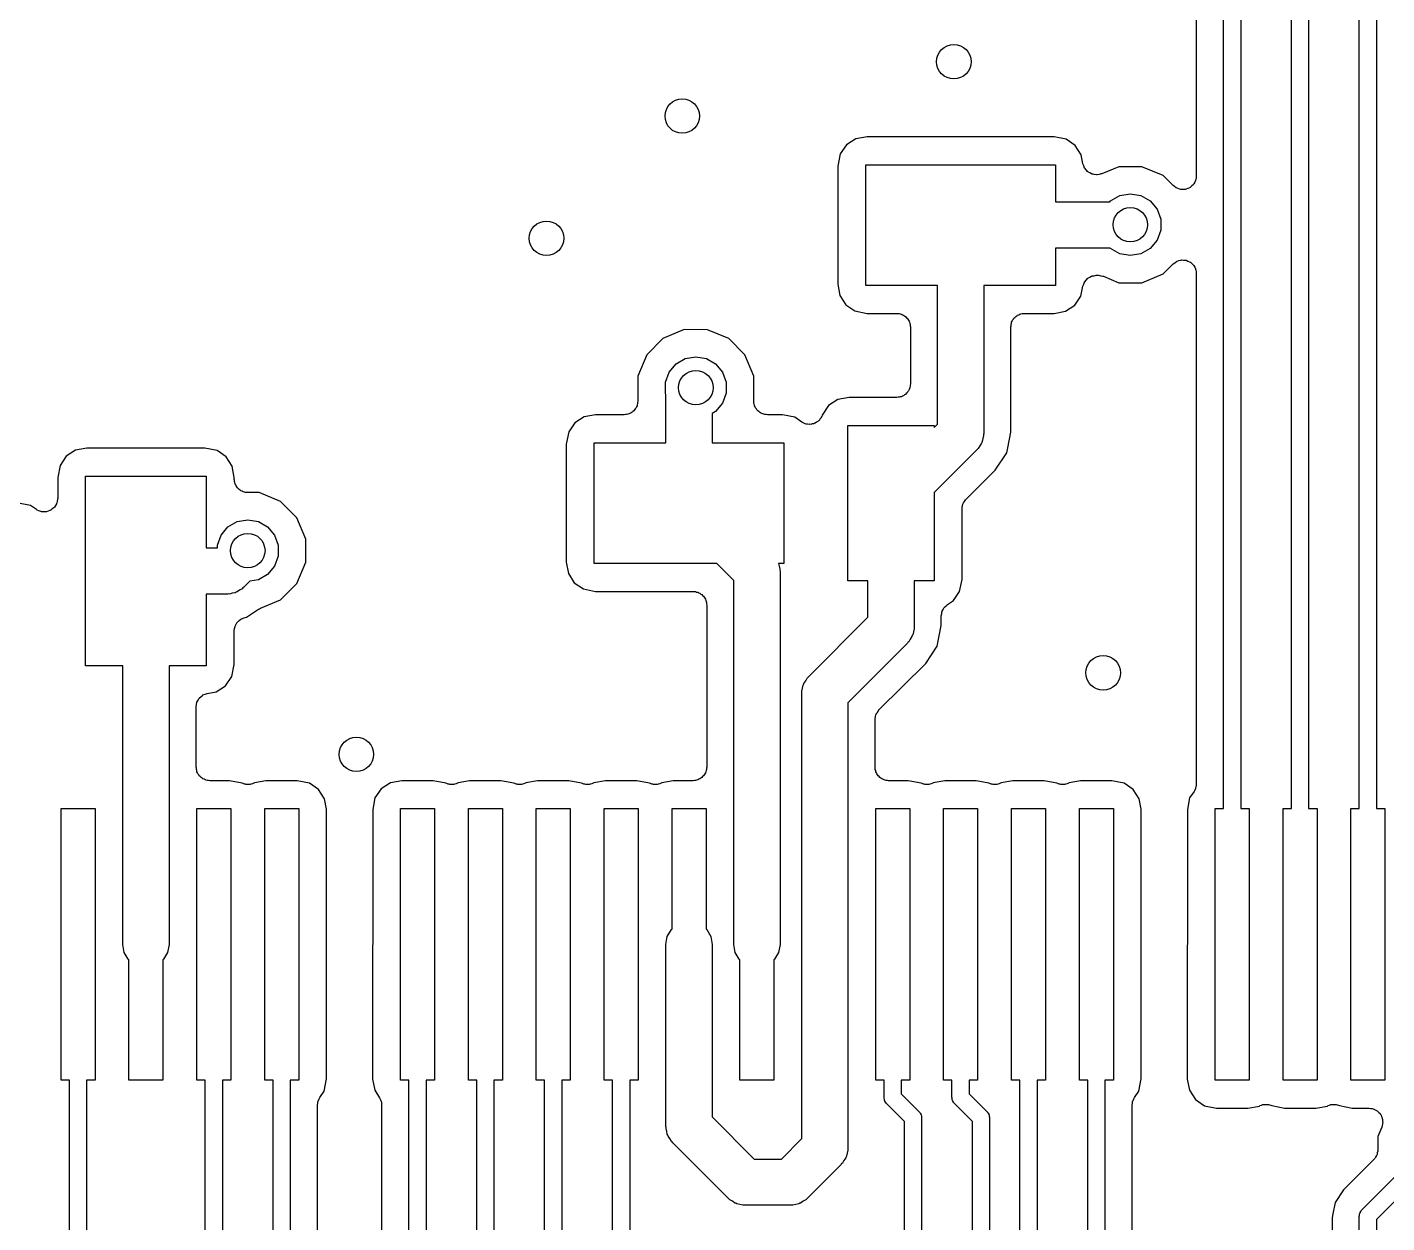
# Model space of a CAD drawing. Extents: x 85 to 210, y -138 to -65.
# Drawn here: x 118.38 to 128.39, y -89.05 to -80.25 of the extents above; entities that cross this region are included whole.
import ezdxf

# ---------------------------------------------------------------- set-up
doc = ezdxf.new("R2010")
doc.units = 0
doc.header["$MEASUREMENT"] = 0
doc.layers.add('BLACK', color=7, linetype='CONTINUOUS')

msp = doc.modelspace()

# ---------------------------------------------------------------- linework, layer by layer
at = {"layer": 'Black'}
for p, q in [((128.186, -86), (128.186, -72.5663)), ((128.314, -72.54), (128.314, -86)), ((127.813, -74.58), (127.813, -86)), ((127.686, -86), (127.686, -74.6063)), ((127.186, -86), (127.186, -75.6557)), ((127.313, -75.6294), (127.313, -86)), ((126.986, -75.78), (126.986, -81.3412)), ((124.478, -81.0677), (124.409, -81.1119)), ((124.561, -81.0521), (124.478, -81.0677)), ((125.938, -81.0521), (124.561, -81.0521)), ((126.028, -81.0702), (125.938, -81.0521)), ((126.095, -81.1159), (126.028, -81.0702)), ((124.364, -81.1787), (124.346, -81.268)), ((124.409, -81.1119), (124.364, -81.1787)), ((126.139, -81.1845), (126.095, -81.1159)), ((126.151, -81.251), (126.139, -81.1845)), ((124.346, -81.268), (124.346, -82.1377)), ((124.551, -82.147), (124.551, -81.258)), ((124.551, -81.258), (125.948, -81.258)), ((125.948, -81.258), (125.948, -81.5325)), ((126.157, -81.2667), (126.151, -81.251)), ((126.163, -81.2825), (126.157, -81.2667)), ((126.163, -81.2829), (126.163, -81.2825)), ((126.164, -81.2835), (126.163, -81.2829)), ((126.174, -81.2962), (126.164, -81.2835)), ((126.185, -81.3091), (126.174, -81.2962)), ((126.186, -81.3094), (126.185, -81.3091)), ((126.186, -81.3098), (126.186, -81.3094)), ((126.415, -81.2729), (126.29, -81.3249)), ((126.585, -81.2731), (126.415, -81.2729)), ((126.742, -81.3382), (126.585, -81.2731)), ((126.201, -81.3181), (126.186, -81.3098)), ((126.215, -81.3265), (126.201, -81.3181)), ((126.216, -81.3266), (126.215, -81.3265)), ((126.216, -81.3269), (126.216, -81.3266)), ((126.221, -81.3276), (126.216, -81.3269)), ((126.221, -81.3278), (126.221, -81.3276)), ((126.227, -81.3287), (126.221, -81.3278)), ((126.233, -81.3296), (126.227, -81.3287)), ((126.25, -81.3325), (126.233, -81.3296)), ((126.251, -81.3325), (126.25, -81.3325)), ((126.254, -81.3321), (126.251, -81.3325)), ((126.256, -81.3324), (126.254, -81.3321)), ((126.271, -81.3291), (126.256, -81.3324)), ((126.286, -81.3265), (126.271, -81.3291)), ((126.287, -81.3254), (126.286, -81.3265)), ((126.29, -81.3249), (126.287, -81.3254)), ((126.816, -81.4119), (126.742, -81.3382)), ((126.963, -81.4055), (126.953, -81.4139)), ((126.965, -81.4017), (126.963, -81.4055)), ((126.968, -81.3987), (126.965, -81.4017)), ((126.974, -81.3868), (126.968, -81.3987)), ((126.98, -81.3754), (126.974, -81.3868)), ((126.981, -81.3711), (126.98, -81.3754)), ((126.983, -81.3672), (126.981, -81.3711)), ((126.984, -81.3541), (126.983, -81.3672)), ((126.986, -81.3412), (126.984, -81.3541)), ((126.354, -81.5254), (126.422, -81.4859)), ((126.422, -81.4859), (126.5, -81.4721)), ((126.5, -81.4721), (126.578, -81.4859)), ((126.578, -81.4859), (126.646, -81.5254)), ((126.826, -81.4194), (126.816, -81.4119)), ((126.837, -81.4278), (126.826, -81.4194)), ((126.841, -81.4293), (126.837, -81.4278)), ((126.844, -81.4318), (126.841, -81.4293)), ((126.857, -81.4352), (126.844, -81.4318)), ((126.869, -81.4397), (126.857, -81.4352)), ((126.873, -81.4397), (126.869, -81.4397)), ((126.878, -81.4408), (126.873, -81.4397)), ((126.891, -81.4397), (126.878, -81.4408)), ((126.904, -81.4397), (126.891, -81.4397)), ((126.908, -81.4382), (126.904, -81.4397)), ((126.912, -81.4378), (126.908, -81.4382)), ((126.924, -81.4323), (126.912, -81.4378)), ((126.936, -81.4278), (126.924, -81.4323)), ((126.94, -81.425), (126.936, -81.4278)), ((126.944, -81.4232), (126.94, -81.425)), ((126.953, -81.4139), (126.944, -81.4232)), ((125.948, -81.5325), (126.348, -81.5325)), ((126.348, -81.5325), (126.354, -81.5254)), ((126.646, -81.5254), (126.697, -81.5861)), ((126.697, -81.5861), (126.724, -81.6604)), ((126.724, -81.6604), (126.724, -81.7396)), ((126.724, -81.7396), (126.697, -81.8139)), ((126.352, -81.8725), (125.948, -81.8725)), ((125.948, -81.8725), (125.948, -82.147)), ((126.354, -81.8746), (126.352, -81.8725)), ((126.422, -81.9141), (126.354, -81.8746)), ((126.646, -81.8746), (126.578, -81.9141)), ((126.697, -81.8139), (126.646, -81.8746)), ((126.5, -81.9279), (126.422, -81.9141)), ((126.578, -81.9141), (126.5, -81.9279)), ((126.742, -82.0622), (126.816, -81.988)), ((126.816, -81.988), (126.827, -81.9806)), ((126.827, -81.9806), (126.837, -81.9722)), ((126.837, -81.9722), (126.841, -81.9707)), ((126.841, -81.9707), (126.844, -81.9681)), ((126.844, -81.9681), (126.857, -81.9648)), ((126.857, -81.9648), (126.869, -81.9603)), ((126.869, -81.9603), (126.874, -81.9603)), ((126.874, -81.9603), (126.878, -81.9592)), ((126.878, -81.9592), (126.891, -81.9603)), ((126.891, -81.9603), (126.904, -81.9603)), ((126.904, -81.9603), (126.908, -81.9619)), ((126.908, -81.9619), (126.912, -81.9622)), ((126.912, -81.9622), (126.924, -81.9678)), ((126.924, -81.9678), (126.936, -81.9722)), ((126.936, -81.9722), (126.94, -81.9751)), ((126.94, -81.9751), (126.944, -81.977)), ((126.944, -81.977), (126.953, -81.9862)), ((126.953, -81.9862), (126.963, -81.9945)), ((126.963, -81.9945), (126.965, -81.9984)), ((126.965, -81.9984), (126.968, -82.0015)), ((126.968, -82.0015), (126.974, -82.0133)), ((126.164, -82.1203), (126.175, -82.1083)), ((126.175, -82.1083), (126.185, -82.0959)), ((126.185, -82.0959), (126.186, -82.0953)), ((126.186, -82.0953), (126.187, -82.0943)), ((126.187, -82.0943), (126.201, -82.0866)), ((126.201, -82.0866), (126.215, -82.0785)), ((126.215, -82.0785), (126.216, -82.0783)), ((126.216, -82.0783), (126.217, -82.0777)), ((126.217, -82.0777), (126.233, -82.0753)), ((126.233, -82.0753), (126.249, -82.0725)), ((126.249, -82.0725), (126.264, -82.0725)), ((126.264, -82.0725), (126.266, -82.0729)), ((126.266, -82.0729), (126.268, -82.0726)), ((126.268, -82.0726), (126.283, -82.0759)), ((126.283, -82.0759), (126.298, -82.0785)), ((126.298, -82.0785), (126.3, -82.0797)), ((126.3, -82.0797), (126.302, -82.0801)), ((126.302, -82.0801), (126.415, -82.1269)), ((126.585, -82.1271), (126.742, -82.0622)), ((126.974, -82.0133), (126.98, -82.0246)), ((126.98, -82.0246), (126.981, -82.029)), ((126.981, -82.029), (126.983, -82.033)), ((126.983, -82.033), (126.984, -82.046)), ((126.984, -82.046), (126.986, -82.0588)), ((126.986, -82.0588), (126.986, -85.8177)), ((124.346, -82.1377), (124.361, -82.2205)), ((125.08, -82.147), (124.551, -82.147)), ((125.08, -83.1676), (125.08, -82.147)), ((125.948, -82.147), (125.42, -82.147)), ((125.42, -82.147), (125.42, -83.238)), ((126.136, -82.2263), (126.151, -82.1527)), ((126.151, -82.1527), (126.157, -82.1377)), ((126.157, -82.1377), (126.163, -82.1225)), ((126.163, -82.1215), (126.164, -82.1203)), ((126.163, -82.1225), (126.163, -82.1215)), ((126.415, -82.1269), (126.585, -82.1271)), ((124.361, -82.2205), (124.405, -82.2891)), ((124.405, -82.2891), (124.472, -82.3348)), ((126.022, -82.3373), (126.091, -82.2931)), ((126.091, -82.2931), (126.136, -82.2263)), ((124.472, -82.3348), (124.562, -82.3529)), ((124.562, -82.3529), (124.78, -82.3529)), ((124.78, -82.3529), (124.789, -82.3544)), ((124.789, -82.3544), (124.797, -82.3544)), ((124.797, -82.3544), (124.806, -82.3574)), ((124.806, -82.3574), (124.814, -82.3589)), ((124.814, -82.3589), (124.822, -82.3633)), ((124.822, -82.3633), (124.83, -82.3663)), ((124.83, -82.3663), (124.837, -82.3719)), ((124.837, -82.3719), (124.844, -82.3763)), ((124.844, -82.3763), (124.85, -82.383)), ((124.85, -82.383), (124.857, -82.3886)), ((124.857, -82.3886), (124.861, -82.3962)), ((124.861, -82.3962), (124.867, -82.4029)), ((124.867, -82.4029), (124.87, -82.4111)), ((124.87, -82.4111), (124.874, -82.4187)), ((125.626, -82.4187), (125.63, -82.4111)), ((125.63, -82.4111), (125.633, -82.4029)), ((125.633, -82.4029), (125.639, -82.3962)), ((125.639, -82.3962), (125.643, -82.3886)), ((125.643, -82.3886), (125.65, -82.383)), ((125.65, -82.383), (125.656, -82.3763)), ((125.656, -82.3763), (125.663, -82.3719)), ((125.663, -82.3719), (125.67, -82.3663)), ((125.67, -82.3663), (125.678, -82.3633)), ((125.678, -82.3633), (125.686, -82.3589)), ((125.686, -82.3589), (125.694, -82.3574)), ((125.694, -82.3574), (125.703, -82.3544)), ((125.703, -82.3544), (125.711, -82.3544)), ((125.711, -82.3544), (125.72, -82.3529)), ((125.72, -82.3529), (125.939, -82.3529)), ((125.939, -82.3529), (126.022, -82.3373)), ((123.215, -82.4729), (123.058, -82.5378)), ((123.385, -82.4731), (123.215, -82.4729)), ((123.542, -82.5382), (123.385, -82.4731)), ((124.874, -82.4187), (124.875, -82.4273)), ((124.875, -82.4273), (124.878, -82.4355)), ((124.878, -82.4355), (124.878, -82.4443)), ((124.878, -82.4443), (124.88, -82.4529)), ((124.88, -82.4529), (124.88, -82.8726)), ((125.62, -82.4529), (125.622, -82.4443)), ((125.62, -83.2282), (125.62, -82.4529)), ((125.622, -82.4355), (125.625, -82.4273)), ((125.622, -82.4443), (125.622, -82.4355)), ((125.625, -82.4273), (125.626, -82.4187)), ((123.058, -82.5378), (122.938, -82.6578)), ((123.662, -82.6584), (123.542, -82.5382)), ((122.938, -82.6578), (122.873, -82.8147)), ((123.154, -82.7254), (123.222, -82.6859)), ((123.222, -82.6859), (123.3, -82.6721)), ((123.3, -82.6721), (123.378, -82.6859)), ((123.378, -82.6859), (123.446, -82.7254)), ((123.727, -82.8154), (123.662, -82.6584)), ((123.076, -82.8604), (123.103, -82.7861)), ((123.103, -82.7861), (123.154, -82.7254)), ((123.446, -82.7254), (123.497, -82.7861)), ((123.497, -82.7861), (123.524, -82.8604)), ((122.873, -82.8147), (122.873, -82.9997)), ((123.076, -82.9396), (123.076, -82.8604)), ((123.524, -82.8604), (123.524, -82.9396)), ((123.727, -82.9995), (123.727, -82.8154)), ((124.874, -82.9068), (124.87, -82.9144)), ((124.875, -82.8982), (124.874, -82.9068)), ((124.878, -82.89), (124.875, -82.8982)), ((124.88, -82.8726), (124.878, -82.8812)), ((124.878, -82.8812), (124.878, -82.89)), ((122.873, -82.9997), (122.871, -83.0083)), ((122.871, -83.0083), (122.871, -83.017)), ((123.08, -82.9517), (123.076, -82.9396)), ((123.08, -83.3055), (123.08, -82.9517)), ((123.524, -82.9396), (123.497, -83.0139)), ((123.728, -83.0082), (123.727, -82.9995)), ((123.728, -83.017), (123.728, -83.0082)), ((124.347, -82.9882), (124.278, -83.0324)), ((124.43, -82.9726), (124.347, -82.9882)), ((124.78, -82.9726), (124.43, -82.9726)), ((124.789, -82.9711), (124.78, -82.9726)), ((124.797, -82.9711), (124.789, -82.9711)), ((124.806, -82.9681), (124.797, -82.9711)), ((124.814, -82.9666), (124.806, -82.9681)), ((124.822, -82.9622), (124.814, -82.9666)), ((124.83, -82.9592), (124.822, -82.9622)), ((124.837, -82.9536), (124.83, -82.9592)), ((124.844, -82.9492), (124.837, -82.9536)), ((124.85, -82.9425), (124.844, -82.9492)), ((124.857, -82.9369), (124.85, -82.9425)), ((124.861, -82.9293), (124.857, -82.9369)), ((124.867, -82.9226), (124.861, -82.9293)), ((124.87, -82.9144), (124.867, -82.9226)), ((122.561, -83.0996), (122.478, -83.1152)), ((122.773, -83.0996), (122.561, -83.0996)), ((122.781, -83.0981), (122.773, -83.0996)), ((122.79, -83.0981), (122.781, -83.0981)), ((122.798, -83.0951), (122.79, -83.0981)), ((122.807, -83.0936), (122.798, -83.0951)), ((122.815, -83.0892), (122.807, -83.0936)), ((122.823, -83.0863), (122.815, -83.0892)), ((122.83, -83.0806), (122.823, -83.0863)), ((122.837, -83.0762), (122.83, -83.0806)), ((122.843, -83.0696), (122.837, -83.0762)), ((122.849, -83.064), (122.843, -83.0696)), ((122.854, -83.0564), (122.849, -83.064)), ((122.86, -83.0496), (122.854, -83.0564)), ((122.862, -83.0414), (122.86, -83.0496)), ((122.867, -83.0339), (122.862, -83.0414)), ((122.868, -83.0253), (122.867, -83.0339)), ((122.871, -83.017), (122.868, -83.0253)), ((123.446, -83.0746), (123.42, -83.0898)), ((123.42, -83.0898), (123.42, -83.3055)), ((123.497, -83.0139), (123.446, -83.0746)), ((123.731, -83.0252), (123.728, -83.017)), ((123.733, -83.0337), (123.731, -83.0252)), ((123.737, -83.0414), (123.733, -83.0337)), ((123.74, -83.0496), (123.737, -83.0414)), ((123.746, -83.0563), (123.74, -83.0496)), ((123.75, -83.0638), (123.746, -83.0563)), ((123.757, -83.0695), (123.75, -83.0638)), ((123.763, -83.0762), (123.757, -83.0695)), ((123.77, -83.0806), (123.763, -83.0762)), ((123.777, -83.0862), (123.77, -83.0806)), ((123.785, -83.0892), (123.777, -83.0862)), ((123.793, -83.0936), (123.785, -83.0892)), ((123.801, -83.0951), (123.793, -83.0936)), ((123.809, -83.0981), (123.801, -83.0951)), ((123.818, -83.0981), (123.809, -83.0981)), ((123.827, -83.0996), (123.818, -83.0981)), ((123.938, -83.0996), (123.827, -83.0996)), ((124.028, -83.1177), (123.938, -83.0996)), ((124.228, -83.112), (124.224, -83.1172)), ((124.23, -83.1036), (124.228, -83.112)), ((124.278, -83.0324), (124.23, -83.1036)), ((122.409, -83.1594), (122.364, -83.2262)), ((122.478, -83.1152), (122.409, -83.1594)), ((124.08, -83.1534), (124.028, -83.1177)), ((124.09, -83.158), (124.08, -83.1534)), ((124.1, -83.1639), (124.09, -83.158)), ((124.106, -83.1651), (124.1, -83.1639)), ((124.112, -83.1677), (124.106, -83.1651)), ((124.123, -83.1686), (124.112, -83.1677)), ((124.134, -83.1708), (124.123, -83.1686)), ((124.14, -83.1699), (124.134, -83.1708)), ((124.146, -83.1703), (124.14, -83.1699)), ((124.157, -83.1673), (124.146, -83.1703)), ((124.168, -83.1656), (124.157, -83.1673)), ((124.174, -83.1626), (124.168, -83.1656)), ((124.18, -83.161), (124.174, -83.1626)), ((124.189, -83.1544), (124.18, -83.161)), ((124.199, -83.149), (124.189, -83.1544)), ((124.203, -83.1443), (124.199, -83.149)), ((124.208, -83.1407), (124.203, -83.1443)), ((124.214, -83.1314), (124.208, -83.1407)), ((124.222, -83.123), (124.214, -83.1314)), ((124.224, -83.1172), (124.222, -83.123)), ((124.42, -84.3215), (124.42, -83.1785)), ((124.42, -83.1785), (125.055, -83.1785)), ((125.055, -83.1921), (125.08, -83.1676)), ((125.055, -83.1785), (125.055, -83.1921)), ((122.364, -83.2262), (122.346, -83.3155)), ((122.551, -84.1945), (122.551, -83.3055)), ((122.551, -83.3055), (123.08, -83.3055)), ((123.42, -83.3055), (123.948, -83.3055)), ((123.948, -83.3055), (123.948, -84.1945)), ((125.404, -83.3098), (125.391, -83.328)), ((125.406, -83.3026), (125.404, -83.3098)), ((125.41, -83.2961), (125.406, -83.3026)), ((125.414, -83.2743), (125.41, -83.2961)), ((125.419, -83.2528), (125.414, -83.2743)), ((125.42, -83.238), (125.419, -83.2454)), ((125.419, -83.2454), (125.419, -83.2528)), ((125.597, -83.344), (125.62, -83.2282)), ((118.663, -83.4054), (118.618, -83.4722)), ((118.732, -83.3612), (118.663, -83.4054)), ((118.815, -83.3456), (118.732, -83.3612)), ((119.684, -83.3456), (118.815, -83.3456)), ((119.774, -83.3637), (119.684, -83.3456)), ((119.841, -83.4094), (119.774, -83.3637)), ((119.885, -83.478), (119.841, -83.4094)), ((122.346, -83.3155), (122.346, -84.1852)), ((125.37, -83.3582), (125.055, -83.6729)), ((125.374, -83.3521), (125.37, -83.3582)), ((125.38, -83.3473), (125.374, -83.3521)), ((125.391, -83.328), (125.38, -83.3473)), ((125.505, -83.5066), (125.59, -83.3788)), ((125.59, -83.3788), (125.597, -83.344)), ((125.597, -83.344), (125.597, -83.344)), ((118.618, -83.4722), (118.6, -83.5615)), ((119.9, -83.5608), (119.885, -83.478)), ((125.291, -83.7206), (125.505, -83.5066)), ((118.6, -83.5615), (118.6, -83.7151)), ((118.805, -84.9485), (118.805, -83.5515)), ((118.805, -83.5515), (119.694, -83.5515)), ((119.694, -83.5515), (119.694, -84.08)), ((119.9, -83.573), (119.9, -83.5608)), ((119.902, -83.5816), (119.9, -83.573)), ((119.902, -83.5903), (119.902, -83.5816)), ((119.905, -83.5985), (119.902, -83.5903)), ((119.906, -83.6072), (119.905, -83.5985)), ((119.911, -83.6147), (119.906, -83.6072)), ((119.914, -83.6229), (119.911, -83.6147)), ((119.919, -83.6297), (119.914, -83.6229)), ((119.924, -83.6373), (119.919, -83.6297)), ((119.93, -83.6429), (119.924, -83.6373)), ((119.936, -83.6495), (119.93, -83.6429)), ((119.944, -83.6539), (119.936, -83.6495)), ((119.95, -83.6596), (119.944, -83.6539)), ((119.959, -83.6626), (119.95, -83.6596)), ((119.966, -83.6669), (119.959, -83.6626)), ((119.975, -83.6685), (119.966, -83.6669)), ((119.983, -83.6715), (119.975, -83.6685)), ((119.992, -83.6715), (119.983, -83.6715)), ((120, -83.673), (119.992, -83.6715)), ((120.085, -83.6731), (120, -83.673)), ((120.242, -83.7382), (120.085, -83.6731)), ((125.055, -83.6729), (125.055, -84.3215)), ((118.401, -83.7687), (118.311, -83.7506)), ((118.443, -83.7977), (118.401, -83.7687)), ((118.447, -83.7993), (118.443, -83.7977)), ((118.45, -83.8017), (118.447, -83.7993)), ((118.462, -83.8064), (118.45, -83.8017)), ((118.475, -83.812), (118.462, -83.8064)), ((118.479, -83.8123), (118.475, -83.812)), ((118.482, -83.8136), (118.479, -83.8123)), ((118.53, -83.8089), (118.517, -83.8136)), ((118.543, -83.8053), (118.53, -83.8089)), ((118.546, -83.803), (118.543, -83.8053)), ((118.55, -83.8017), (118.546, -83.803)), ((118.56, -83.793), (118.55, -83.8017)), ((118.571, -83.785), (118.56, -83.793)), ((118.573, -83.7819), (118.571, -83.785)), ((118.576, -83.7794), (118.573, -83.7819)), ((118.583, -83.7676), (118.576, -83.7794)), ((118.591, -83.7563), (118.583, -83.7676)), ((118.592, -83.7526), (118.591, -83.7563)), ((118.594, -83.7493), (118.592, -83.7526)), ((118.596, -83.7359), (118.594, -83.7493)), ((118.599, -83.7227), (118.596, -83.7359)), ((118.6, -83.7151), (118.599, -83.7189)), ((118.599, -83.7189), (118.599, -83.7227)), ((120.362, -83.8584), (120.242, -83.7382)), ((125.261, -83.7913), (125.262, -83.787)), ((125.261, -84.3115), (125.261, -83.7913)), ((125.262, -83.7826), (125.265, -83.77)), ((125.262, -83.787), (125.262, -83.7826)), ((125.265, -83.77), (125.267, -83.7571)), ((125.267, -83.7571), (125.27, -83.7533)), ((125.27, -83.7533), (125.271, -83.749)), ((125.271, -83.749), (125.278, -83.7383)), ((125.278, -83.7383), (125.285, -83.727)), ((125.285, -83.727), (125.288, -83.7242)), ((125.288, -83.7242), (125.291, -83.7206)), ((118.496, -83.8136), (118.482, -83.8136)), ((118.509, -83.8146), (118.496, -83.8136)), ((118.513, -83.8136), (118.509, -83.8146)), ((118.517, -83.8136), (118.513, -83.8136)), ((119.854, -83.9254), (119.922, -83.8859)), ((119.922, -83.8859), (120, -83.8721)), ((120, -83.8721), (120.078, -83.8859)), ((120.078, -83.8859), (120.146, -83.9254)), ((120.427, -84.0154), (120.362, -83.8584)), ((119.776, -84.0604), (119.803, -83.9861)), ((119.803, -83.9861), (119.854, -83.9254)), ((120.146, -83.9254), (120.197, -83.9861)), ((120.197, -83.9861), (120.224, -84.0604)), ((119.694, -84.08), (119.776, -84.08)), ((119.776, -84.08), (119.776, -84.0604)), ((120.224, -84.0604), (120.224, -84.1396)), ((120.427, -84.1853), (120.427, -84.0154)), ((120.224, -84.1396), (120.197, -84.2139)), ((120.362, -84.3422), (120.427, -84.1853)), ((122.346, -84.1852), (122.361, -84.268)), ((123.454, -84.1945), (122.551, -84.1945)), ((123.58, -84.3204), (123.454, -84.1945)), ((123.948, -84.1945), (123.91, -84.1945)), ((123.91, -84.1945), (123.914, -84.2137)), ((120.146, -84.2746), (120.078, -84.3141)), ((120.197, -84.2139), (120.146, -84.2746)), ((122.361, -84.268), (122.405, -84.3366)), ((123.914, -84.2137), (123.919, -84.2352)), ((123.919, -84.2352), (123.919, -84.2426)), ((123.919, -84.2426), (123.92, -84.25)), ((123.92, -84.25), (123.92, -87)), ((125.243, -84.4008), (125.261, -84.3115)), ((119.886, -84.4136), (119.865, -84.4194)), ((119.908, -84.4097), (119.886, -84.4136)), ((119.915, -84.406), (119.908, -84.4097)), ((119.922, -84.4041), (119.915, -84.406)), ((119.94, -84.3913), (119.922, -84.4041)), ((119.959, -84.3802), (119.94, -84.3913)), ((119.964, -84.3745), (119.959, -84.3802)), ((119.97, -84.3702), (119.964, -84.3745)), ((120.015, -84.3252), (119.97, -84.3702)), ((120.078, -84.3141), (120.015, -84.3252)), ((120.242, -84.4622), (120.362, -84.3422)), ((122.405, -84.3366), (122.472, -84.3823)), ((122.472, -84.3823), (122.562, -84.4004)), ((122.562, -84.4004), (123.28, -84.4004)), ((123.28, -84.4004), (123.289, -84.4019)), ((123.289, -84.4019), (123.297, -84.4019)), ((123.297, -84.4019), (123.306, -84.4049)), ((123.306, -84.4049), (123.314, -84.4064)), ((123.314, -84.4064), (123.322, -84.4108)), ((123.322, -84.4108), (123.33, -84.4138)), ((123.33, -84.4138), (123.337, -84.4194)), ((123.58, -87), (123.58, -84.3204)), ((124.568, -84.3215), (124.42, -84.3215)), ((124.568, -84.5911), (124.568, -84.3215)), ((125.055, -84.3215), (124.908, -84.3215)), ((124.908, -84.3215), (124.908, -84.6615)), ((125.198, -84.4676), (125.243, -84.4008)), ((119.85, -84.42), (119.694, -84.42)), ((119.694, -84.42), (119.694, -84.9485)), ((119.857, -84.4187), (119.85, -84.42)), ((119.865, -84.4194), (119.857, -84.4187)), ((120.095, -84.5228), (120.242, -84.4622)), ((123.337, -84.4194), (123.344, -84.4238)), ((123.344, -84.4238), (123.35, -84.4305)), ((123.35, -84.4305), (123.357, -84.4361)), ((123.357, -84.4361), (123.361, -84.4437)), ((123.361, -84.4437), (123.367, -84.4504)), ((123.367, -84.4504), (123.37, -84.4586)), ((123.37, -84.4586), (123.374, -84.4662)), ((123.374, -84.4662), (123.375, -84.4748)), ((123.375, -84.4748), (123.378, -84.483)), ((123.378, -84.483), (123.378, -84.4918)), ((123.378, -84.4918), (123.38, -84.5004)), ((123.38, -84.5004), (123.38, -85.6941)), ((125.131, -84.5156), (125.143, -84.5059)), ((125.143, -84.5059), (125.154, -84.4958)), ((125.154, -84.4958), (125.198, -84.4676)), ((119.936, -84.6153), (119.948, -84.6046)), ((119.948, -84.6046), (119.95, -84.6042)), ((119.95, -84.6035), (119.966, -84.5979)), ((119.95, -84.6042), (119.95, -84.6035)), ((119.966, -84.5979), (119.981, -84.592)), ((119.981, -84.592), (119.991, -84.59)), ((119.991, -84.59), (120.078, -84.532)), ((120.078, -84.532), (120.087, -84.5281)), ((120.087, -84.5281), (120.095, -84.5228)), ((124.13, -85.0293), (124.568, -84.5911)), ((125.108, -84.5799), (125.111, -84.5651)), ((125.108, -84.6517), (125.108, -84.5799)), ((125.111, -84.5651), (125.112, -84.5502)), ((125.112, -84.5502), (125.114, -84.5481)), ((125.114, -84.5457), (125.122, -84.5327)), ((125.114, -84.5481), (125.114, -84.5457)), ((125.122, -84.5327), (125.128, -84.5194)), ((125.128, -84.5194), (125.13, -84.5177)), ((125.13, -84.5177), (125.131, -84.5156)), ((119.9, -84.6901), (119.903, -84.6741)), ((119.9, -84.9385), (119.9, -84.6901)), ((119.903, -84.6741), (119.906, -84.6579)), ((119.906, -84.6559), (119.915, -84.6418)), ((119.906, -84.657), (119.906, -84.6559)), ((119.906, -84.6579), (119.906, -84.657)), ((119.915, -84.6418), (119.922, -84.6275)), ((119.922, -84.6275), (119.923, -84.6268)), ((119.923, -84.6268), (119.924, -84.6258)), ((119.924, -84.6258), (119.936, -84.6153)), ((124.902, -84.6978), (124.898, -84.7196)), ((124.907, -84.6763), (124.902, -84.6978)), ((124.908, -84.6615), (124.907, -84.6689)), ((124.907, -84.6689), (124.907, -84.6763)), ((125.078, -84.8023), (125.108, -84.6517)), ((124.858, -84.7817), (124.42, -85.2199)), ((124.862, -84.7756), (124.858, -84.7817)), ((124.868, -84.7708), (124.862, -84.7756)), ((124.879, -84.7515), (124.868, -84.7708)), ((124.892, -84.7333), (124.879, -84.7515)), ((124.894, -84.7261), (124.892, -84.7333)), ((124.898, -84.7196), (124.894, -84.7261)), ((124.993, -84.9301), (125.078, -84.8023)), ((119.08, -84.9485), (118.805, -84.9485)), ((119.08, -87), (119.08, -84.9485)), ((119.694, -84.9485), (119.42, -84.9485)), ((119.42, -84.9485), (119.42, -87)), ((119.882, -85.0278), (119.9, -84.9385)), ((124.649, -85.2735), (124.993, -84.9301)), ((119.768, -85.1388), (119.837, -85.0946)), ((119.837, -85.0946), (119.882, -85.0278)), ((124.081, -85.1347), (124.086, -85.1132)), ((124.086, -85.1132), (124.09, -85.0914)), ((124.09, -85.0914), (124.094, -85.0849)), ((124.094, -85.0849), (124.096, -85.0777)), ((124.096, -85.0777), (124.109, -85.0595)), ((124.109, -85.0595), (124.12, -85.0402)), ((124.12, -85.0402), (124.126, -85.0354)), ((124.126, -85.0354), (124.13, -85.0293)), ((119.626, -85.2154), (119.634, -85.2009)), ((119.634, -85.2009), (119.643, -85.1862)), ((119.643, -85.1853), (119.656, -85.1745)), ((119.643, -85.1858), (119.643, -85.1853)), ((119.643, -85.1862), (119.643, -85.1858)), ((119.656, -85.1745), (119.669, -85.1636)), ((119.669, -85.1636), (119.67, -85.1633)), ((119.67, -85.163), (119.686, -85.1572)), ((119.67, -85.1633), (119.67, -85.163)), ((119.686, -85.1572), (119.702, -85.1513)), ((119.702, -85.1513), (119.768, -85.1388)), ((124.08, -85.1495), (124.081, -85.1421)), ((124.08, -87), (124.08, -85.1495)), ((124.081, -85.1421), (124.081, -85.1347)), ((119.62, -85.2496), (119.623, -85.2331)), ((119.62, -85.6941), (119.62, -85.2496)), ((119.623, -85.2331), (119.626, -85.2165)), ((119.626, -85.2159), (119.626, -85.2154)), ((119.626, -85.2165), (119.626, -85.2159)), ((124.42, -85.2199), (124.42, -87)), ((124.624, -85.3228), (124.626, -85.31)), ((124.626, -85.31), (124.628, -85.3062)), ((124.628, -85.3062), (124.629, -85.3019)), ((124.629, -85.3019), (124.637, -85.2912)), ((124.637, -85.2912), (124.643, -85.2799)), ((124.643, -85.2799), (124.647, -85.2771)), ((124.647, -85.2771), (124.649, -85.2735)), ((124.62, -85.3355), (124.624, -85.3228)), ((124.621, -85.3398), (124.62, -85.3355)), ((124.62, -85.3442), (124.621, -85.3398)), ((124.62, -85.6941), (124.62, -85.3442)), ((119.622, -85.7027), (119.62, -85.6941)), ((119.622, -85.7115), (119.622, -85.7027)), ((119.625, -85.7197), (119.622, -85.7115)), ((123.378, -85.7115), (123.375, -85.7197)), ((123.38, -85.6941), (123.378, -85.7027)), ((123.378, -85.7027), (123.378, -85.7115)), ((124.622, -85.7027), (124.62, -85.6941)), ((124.622, -85.7115), (124.622, -85.7027)), ((124.625, -85.7197), (124.622, -85.7115)), ((119.626, -85.7283), (119.625, -85.7197)), ((119.63, -85.7359), (119.626, -85.7283)), ((119.633, -85.7441), (119.63, -85.7359)), ((119.639, -85.7508), (119.633, -85.7441)), ((119.643, -85.7584), (119.639, -85.7508)), ((119.65, -85.764), (119.643, -85.7584)), ((119.656, -85.7707), (119.65, -85.764)), ((119.663, -85.7751), (119.656, -85.7707)), ((119.67, -85.7807), (119.663, -85.7751)), ((119.678, -85.7837), (119.67, -85.7807)), ((119.686, -85.7881), (119.678, -85.7837)), ((119.694, -85.7896), (119.686, -85.7881)), ((119.703, -85.7926), (119.694, -85.7896)), ((119.711, -85.7926), (119.703, -85.7926)), ((119.72, -85.7941), (119.711, -85.7926)), ((119.865, -85.7941), (119.72, -85.7941)), ((119.959, -85.8132), (119.865, -85.7941)), ((119.966, -85.8154), (119.959, -85.8132)), ((119.976, -85.82), (119.966, -85.8154)), ((120.045, -85.8133), (120.034, -85.8163)), ((120.049, -85.8102), (120.045, -85.8133)), ((120.134, -85.7941), (120.049, -85.8102)), ((120.365, -85.7941), (120.134, -85.7941)), ((120.454, -85.8122), (120.365, -85.7941)), ((120.521, -85.8579), (120.454, -85.8122)), ((121.052, -85.8097), (120.983, -85.8539)), ((121.134, -85.7941), (121.052, -85.8097)), ((121.365, -85.7941), (121.134, -85.7941)), ((121.459, -85.8132), (121.365, -85.7941)), ((121.466, -85.8154), (121.459, -85.8132)), ((121.476, -85.82), (121.466, -85.8154)), ((121.545, -85.8133), (121.534, -85.8163)), ((121.549, -85.8102), (121.545, -85.8133)), ((121.634, -85.7941), (121.549, -85.8102)), ((121.865, -85.7941), (121.634, -85.7941)), ((121.959, -85.8132), (121.865, -85.7941)), ((121.966, -85.8154), (121.959, -85.8132)), ((121.976, -85.82), (121.966, -85.8154)), ((122.045, -85.8133), (122.034, -85.8163)), ((122.049, -85.8102), (122.045, -85.8133)), ((122.134, -85.7941), (122.049, -85.8102)), ((122.365, -85.7941), (122.134, -85.7941)), ((122.459, -85.8132), (122.365, -85.7941)), ((122.466, -85.8154), (122.459, -85.8132)), ((122.476, -85.82), (122.466, -85.8154)), ((122.545, -85.8133), (122.534, -85.8163)), ((122.549, -85.8102), (122.545, -85.8133)), ((122.634, -85.7941), (122.549, -85.8102)), ((122.865, -85.7941), (122.634, -85.7941)), ((122.959, -85.8132), (122.865, -85.7941)), ((122.966, -85.8154), (122.959, -85.8132)), ((122.976, -85.82), (122.966, -85.8154)), ((123.045, -85.8133), (123.034, -85.8163)), ((123.049, -85.8102), (123.045, -85.8133)), ((123.134, -85.7941), (123.049, -85.8102)), ((123.28, -85.7941), (123.134, -85.7941)), ((123.289, -85.7926), (123.28, -85.7941)), ((123.297, -85.7926), (123.289, -85.7926)), ((123.306, -85.7896), (123.297, -85.7926)), ((123.314, -85.7881), (123.306, -85.7896)), ((123.322, -85.7837), (123.314, -85.7881)), ((123.33, -85.7807), (123.322, -85.7837)), ((123.337, -85.7751), (123.33, -85.7807)), ((123.344, -85.7707), (123.337, -85.7751)), ((123.35, -85.764), (123.344, -85.7707)), ((123.357, -85.7584), (123.35, -85.764)), ((123.361, -85.7508), (123.357, -85.7584)), ((123.367, -85.7441), (123.361, -85.7508)), ((123.37, -85.7359), (123.367, -85.7441)), ((123.374, -85.7283), (123.37, -85.7359)), ((123.375, -85.7197), (123.374, -85.7283)), ((124.626, -85.7283), (124.625, -85.7197)), ((124.63, -85.7359), (124.626, -85.7283)), ((124.633, -85.7441), (124.63, -85.7359)), ((124.639, -85.7508), (124.633, -85.7441)), ((124.643, -85.7584), (124.639, -85.7508)), ((124.65, -85.764), (124.643, -85.7584)), ((124.656, -85.7707), (124.65, -85.764)), ((124.663, -85.7751), (124.656, -85.7707)), ((124.67, -85.7807), (124.663, -85.7751)), ((124.678, -85.7837), (124.67, -85.7807)), ((124.686, -85.7881), (124.678, -85.7837)), ((124.694, -85.7896), (124.686, -85.7881)), ((124.703, -85.7926), (124.694, -85.7896)), ((124.711, -85.7926), (124.703, -85.7926)), ((124.72, -85.7941), (124.711, -85.7926)), ((124.865, -85.7941), (124.72, -85.7941)), ((124.959, -85.8132), (124.865, -85.7941)), ((124.966, -85.8154), (124.959, -85.8132)), ((124.976, -85.82), (124.966, -85.8154)), ((125.045, -85.8133), (125.034, -85.8163)), ((125.049, -85.8102), (125.045, -85.8133)), ((125.134, -85.7941), (125.049, -85.8102)), ((125.365, -85.7941), (125.134, -85.7941)), ((125.459, -85.8132), (125.365, -85.7941)), ((125.466, -85.8154), (125.459, -85.8132)), ((125.476, -85.82), (125.466, -85.8154)), ((125.545, -85.8133), (125.534, -85.8163)), ((125.549, -85.8102), (125.545, -85.8133)), ((125.634, -85.7941), (125.549, -85.8102)), ((125.865, -85.7941), (125.634, -85.7941)), ((125.959, -85.8132), (125.865, -85.7941)), ((125.966, -85.8154), (125.959, -85.8132)), ((125.976, -85.82), (125.966, -85.8154)), ((126.045, -85.8133), (126.034, -85.8163)), ((126.049, -85.8102), (126.045, -85.8133)), ((126.134, -85.7941), (126.049, -85.8102)), ((126.365, -85.7941), (126.134, -85.7941)), ((126.454, -85.8122), (126.365, -85.7941)), ((126.521, -85.8579), (126.454, -85.8122)), ((119.983, -85.8205), (119.976, -85.82)), ((119.989, -85.8224), (119.983, -85.8205)), ((120, -85.8218), (119.989, -85.8224)), ((120.011, -85.8227), (120, -85.8218)), ((120.017, -85.821), (120.011, -85.8227)), ((120.023, -85.8207), (120.017, -85.821)), ((120.034, -85.8163), (120.023, -85.8207)), ((120.565, -85.9265), (120.521, -85.8579)), ((120.983, -85.8539), (120.937, -85.9207)), ((121.483, -85.8205), (121.476, -85.82)), ((121.489, -85.8224), (121.483, -85.8205)), ((121.5, -85.8218), (121.489, -85.8224)), ((121.511, -85.8227), (121.5, -85.8218)), ((121.517, -85.821), (121.511, -85.8227)), ((121.523, -85.8207), (121.517, -85.821)), ((121.534, -85.8163), (121.523, -85.8207)), ((121.983, -85.8205), (121.976, -85.82)), ((121.989, -85.8224), (121.983, -85.8205)), ((122, -85.8218), (121.989, -85.8224)), ((122.011, -85.8227), (122, -85.8218)), ((122.017, -85.821), (122.011, -85.8227)), ((122.023, -85.8207), (122.017, -85.821)), ((122.034, -85.8163), (122.023, -85.8207)), ((122.483, -85.8205), (122.476, -85.82)), ((122.489, -85.8224), (122.483, -85.8205)), ((122.5, -85.8218), (122.489, -85.8224)), ((122.511, -85.8227), (122.5, -85.8218)), ((122.517, -85.821), (122.511, -85.8227)), ((122.523, -85.8207), (122.517, -85.821)), ((122.534, -85.8163), (122.523, -85.8207)), ((122.983, -85.8205), (122.976, -85.82)), ((122.989, -85.8224), (122.983, -85.8205)), ((123, -85.8218), (122.989, -85.8224)), ((123.011, -85.8227), (123, -85.8218)), ((123.017, -85.821), (123.011, -85.8227)), ((123.023, -85.8207), (123.017, -85.821)), ((123.034, -85.8163), (123.023, -85.8207)), ((124.983, -85.8205), (124.976, -85.82)), ((124.989, -85.8224), (124.983, -85.8205)), ((125, -85.8218), (124.989, -85.8224)), ((125.011, -85.8227), (125, -85.8218)), ((125.017, -85.821), (125.011, -85.8227)), ((125.023, -85.8207), (125.017, -85.821)), ((125.034, -85.8163), (125.023, -85.8207)), ((125.483, -85.8205), (125.476, -85.82)), ((125.489, -85.8224), (125.483, -85.8205)), ((125.5, -85.8218), (125.489, -85.8224)), ((125.511, -85.8227), (125.5, -85.8218)), ((125.517, -85.821), (125.511, -85.8227)), ((125.523, -85.8207), (125.517, -85.821)), ((125.534, -85.8163), (125.523, -85.8207)), ((125.983, -85.8205), (125.976, -85.82)), ((125.989, -85.8224), (125.983, -85.8205)), ((126, -85.8218), (125.989, -85.8224)), ((126.011, -85.8227), (126, -85.8218)), ((126.017, -85.821), (126.011, -85.8227)), ((126.023, -85.8207), (126.017, -85.821)), ((126.034, -85.8163), (126.023, -85.8207)), ((126.565, -85.9265), (126.521, -85.8579)), ((126.969, -85.8741), (126.937, -85.9207)), ((126.974, -85.8627), (126.969, -85.8741)), ((126.98, -85.8519), (126.974, -85.8627)), ((126.981, -85.847), (126.98, -85.8519)), ((126.983, -85.8424), (126.981, -85.847)), ((126.984, -85.83), (126.983, -85.8424)), ((126.986, -85.8177), (126.984, -85.83)), ((118.625, -88), (118.625, -86)), ((118.625, -86), (118.875, -86)), ((118.875, -86), (118.875, -88)), ((119.625, -88), (119.625, -86)), ((119.625, -86), (119.875, -86)), ((119.875, -86), (119.875, -88)), ((120.125, -88), (120.125, -86)), ((120.125, -86), (120.375, -86)), ((120.375, -86), (120.375, -88)), ((120.58, -86.0047), (120.565, -85.9265)), ((120.58, -87), (120.58, -86.0047)), ((120.937, -85.9207), (120.92, -86.0057)), ((120.92, -86.0057), (120.92, -87)), ((121.125, -88), (121.125, -86)), ((121.125, -86), (121.375, -86)), ((121.375, -86), (121.375, -88)), ((121.625, -88), (121.625, -86)), ((121.625, -86), (121.875, -86)), ((121.875, -86), (121.875, -88)), ((122.125, -88), (122.125, -86)), ((122.125, -86), (122.375, -86)), ((122.375, -86), (122.375, -88)), ((122.625, -88), (122.625, -86)), ((122.625, -86), (122.875, -86)), ((122.875, -86), (122.875, -88)), ((123.125, -86.8863), (123.125, -86)), ((123.125, -86), (123.375, -86)), ((123.375, -86), (123.375, -86.8863)), ((124.625, -88), (124.625, -86)), ((124.625, -86), (124.875, -86)), ((124.875, -86), (124.875, -88)), ((125.125, -88), (125.125, -86)), ((125.125, -86), (125.375, -86)), ((125.375, -86), (125.375, -88)), ((125.625, -88), (125.625, -86)), ((125.625, -86), (125.875, -86)), ((125.875, -86), (125.875, -88)), ((126.125, -88), (126.125, -86)), ((126.125, -86), (126.375, -86)), ((126.375, -86), (126.375, -88)), ((126.58, -86.0047), (126.565, -85.9265)), ((126.58, -87), (126.58, -86.0047)), ((126.937, -85.9207), (126.92, -86.0057)), ((126.92, -86.0057), (126.92, -87)), ((127.125, -88), (127.125, -86)), ((127.125, -86), (127.186, -86)), ((127.313, -86), (127.375, -86)), ((127.375, -86), (127.375, -88)), ((127.625, -88), (127.625, -86)), ((127.625, -86), (127.686, -86)), ((127.813, -86), (127.875, -86)), ((127.875, -86), (127.875, -88)), ((128.125, -88), (128.125, -86)), ((128.125, -86), (128.186, -86)), ((128.314, -86), (128.375, -86)), ((128.375, -86), (128.375, -88)), ((123.09, -86.9419), (123.12, -86.8907)), ((123.12, -86.8907), (123.125, -86.8863)), ((123.375, -86.8863), (123.38, -86.8907)), ((123.38, -86.8907), (123.41, -86.9419)), ((119.09, -87.0581), (119.08, -87)), ((119.42, -87), (119.41, -87.0581)), ((120.581, -87.005), (120.58, -87)), ((120.581, -87.99), (120.581, -87.005)), ((120.92, -87), (120.919, -87.005)), ((120.919, -87.005), (120.919, -87.9907)), ((123.08, -87), (123.09, -86.9419)), ((123.08, -88.34), (123.08, -87)), ((123.41, -86.9419), (123.42, -87)), ((123.42, -87), (123.42, -88.2696)), ((123.59, -87.0581), (123.58, -87)), ((123.92, -87), (123.91, -87.0581)), ((124.08, -88.4296), (124.08, -87)), ((124.42, -87), (124.42, -88.5)), ((126.581, -87.005), (126.58, -87)), ((126.581, -87.99), (126.581, -87.005)), ((126.92, -87), (126.919, -87.005)), ((126.919, -87.005), (126.919, -87.9907)), ((119.12, -87.1093), (119.09, -87.0581)), ((119.125, -87.1137), (119.12, -87.1093)), ((119.125, -88), (119.125, -87.1137)), ((119.38, -87.1093), (119.375, -87.1137)), ((119.375, -87.1137), (119.375, -88)), ((119.41, -87.0581), (119.38, -87.1093)), ((123.62, -87.1093), (123.59, -87.0581)), ((123.625, -87.1137), (123.62, -87.1093)), ((123.625, -88), (123.625, -87.1137)), ((123.88, -87.1093), (123.875, -87.1137)), ((123.875, -87.1137), (123.875, -88)), ((123.91, -87.0581), (123.88, -87.1093)), ((118.686, -88), (118.625, -88)), ((118.686, -89.3321), (118.686, -88)), ((118.875, -88), (118.813, -88)), ((118.813, -88), (118.813, -89.3058)), ((119.375, -88), (119.125, -88)), ((119.686, -88), (119.625, -88)), ((119.686, -93.8237), (119.686, -88)), ((119.875, -88), (119.813, -88)), ((119.813, -88), (119.813, -93.85)), ((120.186, -88), (120.125, -88)), ((120.186, -94.5237), (120.186, -88)), ((120.375, -88), (120.313, -88)), ((120.313, -88), (120.313, -94.55)), ((120.563, -88.0793), (120.581, -87.99)), ((120.919, -87.9907), (120.935, -88.0735)), ((121.186, -88), (121.125, -88)), ((121.186, -95.7908), (121.186, -88)), ((121.375, -88), (121.313, -88)), ((121.313, -88), (121.313, -95.85)), ((121.686, -88), (121.625, -88)), ((121.686, -96.5237), (121.686, -88)), ((121.875, -88), (121.813, -88)), ((121.813, -88), (121.813, -96.55)), ((122.186, -88), (122.125, -88)), ((122.186, -98.8237), (122.186, -88)), ((122.375, -88), (122.313, -88)), ((122.313, -88), (122.313, -98.85)), ((122.686, -88), (122.625, -88)), ((122.686, -99.0064), (122.686, -88)), ((122.875, -88), (122.813, -88)), ((122.813, -88), (122.813, -98.9745)), ((123.875, -88), (123.625, -88)), ((124.686, -88), (124.625, -88)), ((124.686, -88.127), (124.686, -88)), ((124.875, -88), (124.813, -88)), ((124.813, -88), (124.813, -88.1007)), ((125.186, -88), (125.125, -88)), ((125.186, -88.127), (125.186, -88)), ((125.375, -88), (125.313, -88)), ((125.313, -88), (125.313, -88.1007)), ((125.686, -88), (125.625, -88)), ((125.686, -98.9908), (125.686, -88)), ((125.875, -88), (125.813, -88)), ((125.813, -88), (125.813, -99.05)), ((126.186, -88), (126.125, -88)), ((126.186, -99.0064), (126.186, -88)), ((126.375, -88), (126.313, -88)), ((126.313, -88), (126.313, -98.9745)), ((126.563, -88.0793), (126.581, -87.99)), ((126.919, -87.9907), (126.935, -88.0735)), ((127.375, -88), (127.125, -88)), ((127.875, -88), (127.625, -88)), ((128.375, -88), (128.125, -88)), ((120.531, -88.1259), (120.563, -88.0793)), ((120.935, -88.0735), (120.971, -88.1293)), ((124.813, -88.1007), (124.945, -88.2321)), ((125.313, -88.1007), (125.445, -88.2321)), ((126.531, -88.1259), (126.563, -88.0793)), ((126.935, -88.0735), (126.979, -88.1421)), ((120.513, -88.1823), (120.516, -88.17)), ((120.513, -93.9862), (120.513, -88.1823)), ((120.516, -88.17), (120.517, -88.1576)), ((120.517, -88.1576), (120.519, -88.153)), ((120.519, -88.153), (120.52, -88.1481)), ((120.52, -88.1481), (120.526, -88.1373)), ((120.526, -88.1373), (120.531, -88.1259)), ((120.971, -88.1293), (120.975, -88.1395)), ((120.975, -88.1395), (120.98, -88.1492)), ((120.98, -88.1492), (120.982, -88.1554)), ((120.982, -88.1554), (120.984, -88.1613)), ((120.984, -88.1613), (120.985, -88.1724)), ((120.985, -88.1724), (120.986, -88.1834)), ((120.986, -88.1834), (120.986, -93.9861)), ((124.687, -88.1298), (124.686, -88.127)), ((124.687, -88.1325), (124.687, -88.1298)), ((124.689, -88.1405), (124.687, -88.1325)), ((124.69, -88.1487), (124.689, -88.1405)), ((124.692, -88.1511), (124.69, -88.1487)), ((124.692, -88.1538), (124.692, -88.1511)), ((124.697, -88.1606), (124.692, -88.1538)), ((124.701, -88.1678), (124.697, -88.1606)), ((124.703, -88.1696), (124.701, -88.1678)), ((124.705, -88.1719), (124.703, -88.1696)), ((124.837, -88.3033), (124.705, -88.1719)), ((125.187, -88.1298), (125.186, -88.127)), ((125.187, -88.1325), (125.187, -88.1298)), ((125.189, -88.1405), (125.187, -88.1325)), ((125.19, -88.1487), (125.189, -88.1405)), ((125.192, -88.1511), (125.19, -88.1487)), ((125.192, -88.1538), (125.192, -88.1511)), ((125.197, -88.1606), (125.192, -88.1538)), ((125.201, -88.1678), (125.197, -88.1606)), ((125.203, -88.1696), (125.201, -88.1678)), ((125.205, -88.1719), (125.203, -88.1696)), ((125.337, -88.3033), (125.205, -88.1719)), ((126.513, -88.1823), (126.516, -88.17)), ((126.513, -98.7681), (126.513, -88.1823)), ((126.516, -88.17), (126.517, -88.1576)), ((126.517, -88.1576), (126.519, -88.153)), ((126.519, -88.153), (126.52, -88.1481)), ((126.52, -88.1481), (126.526, -88.1373)), ((126.526, -88.1373), (126.531, -88.1259)), ((126.979, -88.1421), (127.046, -88.1878)), ((127.046, -88.1878), (127.135, -88.2059)), ((127.135, -88.2059), (127.366, -88.2059)), ((127.366, -88.2059), (127.451, -88.1898)), ((127.451, -88.1898), (127.455, -88.1867)), ((127.455, -88.1867), (127.466, -88.1837)), ((127.466, -88.1837), (127.477, -88.1793)), ((127.477, -88.1793), (127.483, -88.179)), ((127.483, -88.179), (127.489, -88.1773)), ((127.489, -88.1773), (127.5, -88.1782)), ((127.5, -88.1782), (127.511, -88.1776)), ((127.511, -88.1776), (127.517, -88.1795)), ((127.517, -88.1795), (127.524, -88.18)), ((127.524, -88.18), (127.534, -88.1846)), ((127.534, -88.1846), (127.541, -88.1868)), ((127.541, -88.1868), (127.635, -88.2059)), ((127.635, -88.2059), (127.866, -88.2059)), ((127.866, -88.2059), (127.951, -88.1898)), ((127.951, -88.1898), (127.955, -88.1867)), ((127.955, -88.1867), (127.966, -88.1837)), ((127.966, -88.1837), (127.977, -88.1793)), ((127.977, -88.1793), (127.983, -88.179)), ((127.983, -88.179), (127.989, -88.1773)), ((127.989, -88.1773), (128, -88.1782)), ((128, -88.1782), (128.011, -88.1776)), ((128.011, -88.1776), (128.017, -88.1795)), ((128.017, -88.1795), (128.024, -88.18)), ((128.024, -88.18), (128.034, -88.1846)), ((128.034, -88.1846), (128.041, -88.1868)), ((128.041, -88.1868), (128.135, -88.2059)), ((128.135, -88.2059), (128.26, -88.2059)), ((128.26, -88.2059), (128.271, -88.2078)), ((128.271, -88.2078), (128.282, -88.2083)), ((128.282, -88.2083), (128.288, -88.2108)), ((128.288, -88.2108), (128.294, -88.2119)), ((128.294, -88.2119), (128.304, -88.2174)), ((128.304, -88.2174), (128.314, -88.2216)), ((123.42, -88.2696), (123.73, -88.58)), ((124.837, -98.2737), (124.837, -88.3033)), ((124.945, -88.2321), (124.947, -88.2344)), ((124.947, -88.2344), (124.949, -88.2362)), ((124.949, -88.2362), (124.953, -88.2434)), ((124.953, -88.2434), (124.958, -88.2502)), ((124.958, -88.2502), (124.958, -88.2529)), ((124.958, -88.2529), (124.96, -88.2553)), ((124.96, -88.2553), (124.961, -88.2635)), ((124.961, -88.2635), (124.963, -88.2715)), ((124.963, -88.2715), (124.963, -88.2742)), ((124.963, -88.2742), (124.963, -88.277)), ((124.963, -88.277), (124.963, -98.3)), ((125.337, -98.5737), (125.337, -88.3033)), ((125.445, -88.2321), (125.447, -88.2344)), ((125.447, -88.2344), (125.449, -88.2362)), ((125.449, -88.2362), (125.453, -88.2434)), ((125.453, -88.2434), (125.458, -88.2502)), ((125.458, -88.2502), (125.458, -88.2529)), ((125.458, -88.2529), (125.46, -88.2553)), ((125.46, -88.2553), (125.461, -88.2635)), ((125.461, -88.2635), (125.463, -88.2715)), ((125.463, -88.2715), (125.463, -88.2742)), ((125.463, -88.2742), (125.463, -88.277)), ((125.463, -88.277), (125.463, -98.6)), ((128.314, -88.2216), (128.319, -88.226)), ((128.319, -88.226), (128.324, -88.2293)), ((128.324, -88.2293), (128.331, -88.2377)), ((128.331, -88.2377), (128.339, -88.2451)), ((128.339, -88.2451), (128.342, -88.2509)), ((128.342, -88.2509), (128.347, -88.2559)), ((128.347, -88.2559), (128.35, -88.2662)), ((128.35, -88.2662), (128.355, -88.2759)), ((128.355, -88.2759), (128.356, -88.2824)), ((128.356, -88.2824), (128.358, -88.2885)), ((128.358, -88.2885), (128.358, -88.2995)), ((128.358, -88.2995), (128.36, -88.3103)), ((128.36, -88.3103), (128.358, -88.3167)), ((128.358, -88.3167), (128.358, -88.3232)), ((123.081, -88.3474), (123.08, -88.34)), ((123.081, -88.3548), (123.081, -88.3474)), ((123.086, -88.3763), (123.081, -88.3548)), ((123.09, -88.3981), (123.086, -88.3763)), ((123.094, -88.4046), (123.09, -88.3981)), ((123.096, -88.4118), (123.094, -88.4046)), ((123.109, -88.43), (123.096, -88.4118)), ((128.352, -88.3442), (128.323, -88.4147)), ((128.323, -88.4147), (128.323, -88.513)), ((128.355, -88.3335), (128.352, -88.3442)), ((128.358, -88.3232), (128.355, -88.3335)), ((123.12, -88.4493), (123.109, -88.43)), ((123.126, -88.4541), (123.12, -88.4493)), ((123.13, -88.4602), (123.126, -88.4541)), ((123.54, -88.8702), (123.13, -88.4602)), ((123.93, -88.58), (124.08, -88.4296)), ((124.419, -88.5148), (124.414, -88.5363)), ((124.42, -88.5), (124.419, -88.5074)), ((124.419, -88.5074), (124.419, -88.5148)), ((128.323, -88.513), (128.322, -88.5173)), ((128.322, -88.5173), (128.323, -88.5217)), ((123.73, -88.58), (123.93, -88.58)), ((124.374, -88.6141), (124.37, -88.6202)), ((124.38, -88.6093), (124.374, -88.6141)), ((124.391, -88.59), (124.38, -88.6093)), ((124.404, -88.5718), (124.391, -88.59)), ((124.406, -88.5646), (124.404, -88.5718)), ((124.41, -88.5581), (124.406, -88.5646)), ((124.414, -88.5363), (124.41, -88.5581)), ((128.294, -88.5837), (128.071, -88.8067)), ((128.205, -88.9551), (128.551, -88.6092)), ((128.296, -88.5801), (128.294, -88.5837)), ((128.3, -88.5773), (128.296, -88.5801)), ((128.306, -88.566), (128.3, -88.5773)), ((128.314, -88.5552), (128.306, -88.566)), ((128.315, -88.551), (128.314, -88.5552)), ((128.317, -88.5472), (128.315, -88.551)), ((128.319, -88.5343), (128.317, -88.5472)), ((128.323, -88.5217), (128.319, -88.5343)), ((124.37, -88.6202), (124.12, -88.8702)), ((128.643, -88.6971), (128.314, -89.0263)), ((128.071, -88.8067), (128.008, -88.8999)), ((123.546, -88.8745), (123.54, -88.8702)), ((123.551, -88.8802), (123.546, -88.8745)), ((123.57, -88.8913), (123.551, -88.8802)), ((123.588, -88.9041), (123.57, -88.8913)), ((123.595, -88.906), (123.588, -88.9041)), ((123.602, -88.9097), (123.595, -88.906)), ((123.624, -88.9136), (123.602, -88.9097)), ((123.645, -88.9194), (123.624, -88.9136)), ((123.653, -88.9187), (123.645, -88.9194)), ((123.66, -88.92), (123.653, -88.9187)), ((124.007, -88.9187), (124, -88.92)), ((124.015, -88.9194), (124.007, -88.9187)), ((124.036, -88.9136), (124.015, -88.9194)), ((124.058, -88.9097), (124.036, -88.9136)), ((124.065, -88.906), (124.058, -88.9097)), ((124.072, -88.9041), (124.065, -88.906)), ((124.09, -88.8913), (124.072, -88.9041)), ((124.109, -88.8802), (124.09, -88.8913)), ((124.114, -88.8745), (124.109, -88.8802)), ((124.12, -88.8702), (124.114, -88.8745)), ((128.008, -88.8999), (127.991, -88.9847)), ((124, -88.92), (123.66, -88.92)), ((127.991, -88.9847), (127.986, -89.0099)), ((127.986, -89.0099), (127.986, -106.736)), ((127.991, -88.9847), (127.991, -88.9847)), ((128.186, -89), (128.187, -88.9972)), ((128.186, -108), (128.186, -89)), ((128.187, -88.9945), (128.189, -88.9865)), ((128.187, -88.9972), (128.187, -88.9945)), ((128.189, -88.9865), (128.19, -88.9783)), ((128.19, -88.9783), (128.192, -88.9759)), ((128.192, -88.9732), (128.197, -88.9664)), ((128.192, -88.9759), (128.192, -88.9732)), ((128.197, -88.9664), (128.201, -88.9592)), ((128.201, -88.9592), (128.203, -88.9574)), ((128.203, -88.9574), (128.205, -88.9551)), ((128.314, -89.0263), (128.314, -108))]:
    msp.add_line(p, q, dxfattribs=at)
for centre in [(125.2, -80.5), (123.2, -80.9), (126.5, -81.7), (122.2, -81.8), (123.3, -82.9), (120, -84.1), (126.3, -85), (120.8, -85.6)]:
    msp.add_circle(centre, 0.127, dxfattribs=at)

doc.saveas('drawing.dxf')
